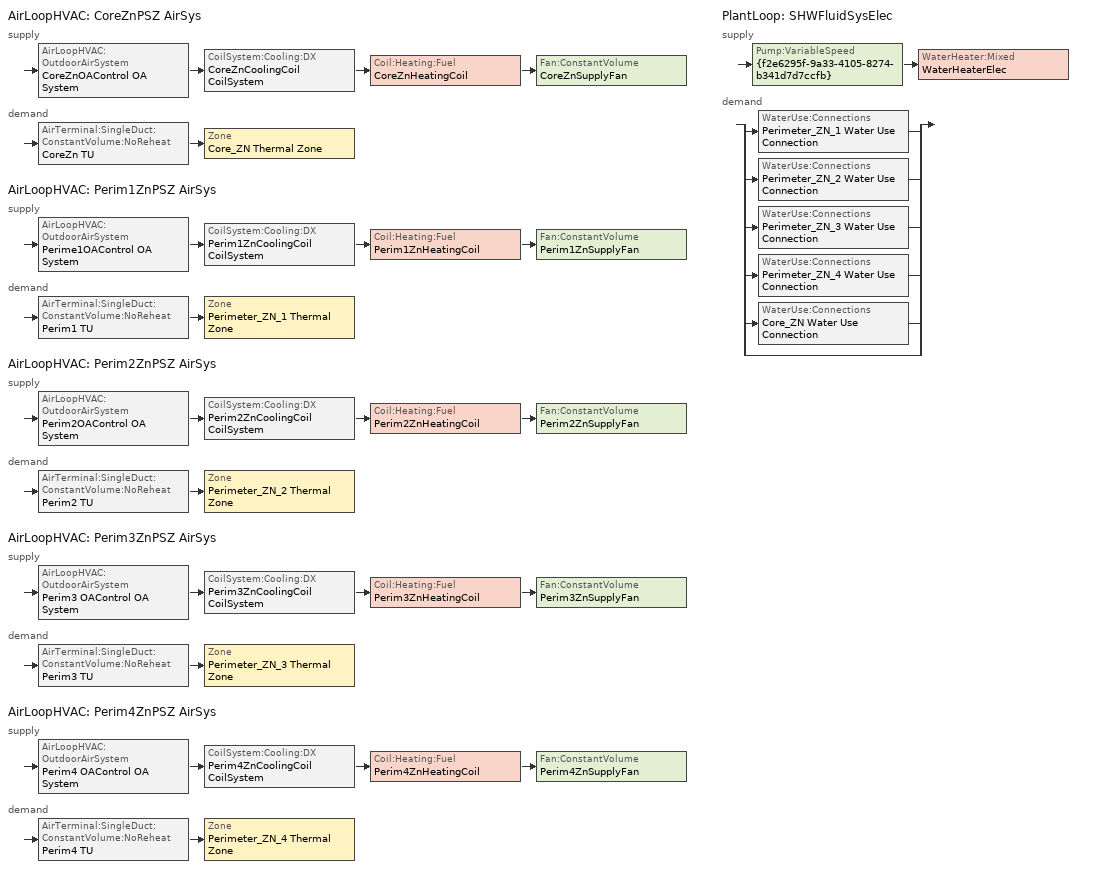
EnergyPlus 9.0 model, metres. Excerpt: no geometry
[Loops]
AirLoopHVAC 'CoreZnPSZ AirSys'
 supply: AirLoopHVAC:OutdoorAirSystem 'CoreZnOAControl OA System' > CoilSystem:Cooling:DX 'CoreZnCoolingCoil CoilSystem' > Coil:Heating:Fuel 'CoreZnHeatingCoil' > Fan:ConstantVolume 'CoreZnSupplyFan'
 demand: AirTerminal:SingleDuct:ConstantVolume:NoReheat 'CoreZn TU' > Zone 'Core_ZN Thermal Zone'
AirLoopHVAC 'Perim1ZnPSZ AirSys'
 supply: AirLoopHVAC:OutdoorAirSystem 'Perime1OAControl OA System' > CoilSystem:Cooling:DX 'Perim1ZnCoolingCoil CoilSystem' > Coil:Heating:Fuel 'Perim1ZnHeatingCoil' > Fan:ConstantVolume 'Perim1ZnSupplyFan'
 demand: AirTerminal:SingleDuct:ConstantVolume:NoReheat 'Perim1 TU' > Zone 'Perimeter_ZN_1 Thermal Zone'
AirLoopHVAC 'Perim2ZnPSZ AirSys'
 supply: AirLoopHVAC:OutdoorAirSystem 'Perim2OAControl OA System' > CoilSystem:Cooling:DX 'Perim2ZnCoolingCoil CoilSystem' > Coil:Heating:Fuel 'Perim2ZnHeatingCoil' > Fan:ConstantVolume 'Perim2ZnSupplyFan'
 demand: AirTerminal:SingleDuct:ConstantVolume:NoReheat 'Perim2 TU' > Zone 'Perimeter_ZN_2 Thermal Zone'
AirLoopHVAC 'Perim3ZnPSZ AirSys'
 supply: AirLoopHVAC:OutdoorAirSystem 'Perim3 OAControl OA System' > CoilSystem:Cooling:DX 'Perim3ZnCoolingCoil CoilSystem' > Coil:Heating:Fuel 'Perim3ZnHeatingCoil' > Fan:ConstantVolume 'Perim3ZnSupplyFan'
 demand: AirTerminal:SingleDuct:ConstantVolume:NoReheat 'Perim3 TU' > Zone 'Perimeter_ZN_3 Thermal Zone'
AirLoopHVAC 'Perim4ZnPSZ AirSys'
 supply: AirLoopHVAC:OutdoorAirSystem 'Perim4 OAControl OA System' > CoilSystem:Cooling:DX 'Perim4ZnCoolingCoil CoilSystem' > Coil:Heating:Fuel 'Perim4ZnHeatingCoil' > Fan:ConstantVolume 'Perim4ZnSupplyFan'
 demand: AirTerminal:SingleDuct:ConstantVolume:NoReheat 'Perim4 TU' > Zone 'Perimeter_ZN_4 Thermal Zone'
PlantLoop 'SHWFluidSysElec'
 supply: Pump:VariableSpeed '{f2e6295f-9a33-4105-8274-b341d7d7ccfb}' > WaterHeater:Mixed 'WaterHeaterElec'
 demand: split
  | WaterUse:Connections 'Perimeter_ZN_1 Water Use Connection'
  | WaterUse:Connections 'Perimeter_ZN_2 Water Use Connection'
  | WaterUse:Connections 'Perimeter_ZN_3 Water Use Connection'
  | WaterUse:Connections 'Perimeter_ZN_4 Water Use Connection'
  | WaterUse:Connections 'Core_ZN Water Use Connection'
  | bypass
[ZoneControl:Thermostat] Control Object Type 1=ThermostatSetpoint:DualSetpoint
Name | Zone or ZoneList | Control Type Schedule | Control Name 1
Core_ZN Thermal Zone Thermostat | Core_ZN Thermal Zone | Core_ZN Thermal Zone Thermostat Schedule | Core_ZN Thermal Zone Thermostat
Perimeter_ZN_1 Thermal Zone Thermostat | Perimeter_ZN_1 Thermal Zone | Perimeter_ZN_1 Thermal Zone Thermostat Schedule | Perimeter_ZN_1 Thermal Zone Thermostat
Perimeter_ZN_2 Thermal Zone Thermostat | Perimeter_ZN_2 Thermal Zone | Perimeter_ZN_2 Thermal Zone Thermostat Schedule | Perimeter_ZN_2 Thermal Zone Thermostat
Perimeter_ZN_3 Thermal Zone Thermostat | Perimeter_ZN_3 Thermal Zone | Perimeter_ZN_3 Thermal Zone Thermostat Schedule | Perimeter_ZN_3 Thermal Zone Thermostat
Perimeter_ZN_4 Thermal Zone Thermostat | Perimeter_ZN_4 Thermal Zone | Perimeter_ZN_4 Thermal Zone Thermostat Schedule | Perimeter_ZN_4 Thermal Zone Thermostat
[ThermostatSetpoint:DualSetpoint] Heating Setpoint Temperature Schedule=OfficeHtgSetpt; Cooling Setpoint Temperature Schedule=OfficeClgSetpt
Core_ZN Thermal Zone Thermostat; Perimeter_ZN_1 Thermal Zone Thermostat; Perimeter_ZN_2 Thermal Zone Thermostat; Perimeter_ZN_3 Thermal Zone Thermostat; Perimeter_ZN_4 Thermal Zone Thermostat
[AirTerminal:SingleDuct:ConstantVolume:NoReheat] Availability Schedule=Always On
Name | Maximum Air Flow Rate {m3/s}
CoreZn TU | 0.530771
Perim1 TU | 0.513885
Perim2 TU | 0.303944
Perim3 TU | 0.427071
Perim4 TU | 0.34792
[Zone equipment]
Core_ZN Thermal Zone: CoreZn TU
Perimeter_ZN_1 Thermal Zone: Perim1 TU
Perimeter_ZN_2 Thermal Zone: Perim2 TU
Perimeter_ZN_3 Thermal Zone: Perim3 TU
Perimeter_ZN_4 Thermal Zone: Perim4 TU
[Sizing:Zone] Zone Cooling Design Supply Air Temperature Input Method=TemperatureDifference; Zone Cooling Design Supply Air Temperature {C}=14; Zone Cooling Design Supply Air Temperature Difference {deltaC}=11.1111; Zone Heating Design Supply Air Temperature Input Method=TemperatureDifference; Zone Heating Design Supply Air Temperature {C}=40; Zone Heating Design Supply Air Temperature Difference {deltaC}=13.8889; Zone Cooling Design Supply Air Humidity Ratio {kgWater/kgDryAir}=0.0085; Zone Heating Design Supply Air Humidity Ratio {kgWater/kgDryAir}=0.008; Zone Heating Sizing Factor=1; Zone Cooling Sizing Factor=1; Cooling Design Air Flow Method=DesignDay; Cooling Design Air Flow Rate {m3/s}=0; Cooling Minimum Air Flow per Zone Floor Area {m3/s-m2}=0; Cooling Minimum Air Flow {m3/s}=0; Cooling Minimum Air Flow Fraction=0; Heating Design Air Flow Method=DesignDayWithLimit; Heating Design Air Flow Rate {m3/s}=0; Heating Maximum Air Flow per Zone Floor Area {m3/s-m2}=0; Heating Maximum Air Flow {m3/s}=0; Heating Maximum Air Flow Fraction=1; Account for Dedicated Outdoor Air System=No
Name | Design Specification Outdoor Air Object | Design Specification Zone Air Distribution Object
Core_ZN Thermal Zone | Core_ZN Thermal Zone Design Specification Outdoor Air | Core_ZN Thermal Zone Design Spec Zone Air Dist
Perimeter_ZN_1 Thermal Zone | Perimeter_ZN_1 Thermal Zone Design Specification Outdoor Air | Perimeter_ZN_1 Thermal Zone Design Spec Zone Air Dist
Perimeter_ZN_2 Thermal Zone | Perimeter_ZN_2 Thermal Zone Design Specification Outdoor Air | Perimeter_ZN_2 Thermal Zone Design Spec Zone Air Dist
Perimeter_ZN_3 Thermal Zone | Perimeter_ZN_3 Thermal Zone Design Specification Outdoor Air | Perimeter_ZN_3 Thermal Zone Design Spec Zone Air Dist
Perimeter_ZN_4 Thermal Zone | Perimeter_ZN_4 Thermal Zone Design Specification Outdoor Air | Perimeter_ZN_4 Thermal Zone Design Spec Zone Air Dist
[DesignSpecification:ZoneAirDistribution] Zone Air Distribution Effectiveness in Cooling Mode=1; Zone Air Distribution Effectiveness in Heating Mode=1
Core_ZN Thermal Zone Design Spec Zone Air Dist; Perimeter_ZN_1 Thermal Zone Design Spec Zone Air Dist; Perimeter_ZN_2 Thermal Zone Design Spec Zone Air Dist; Perimeter_ZN_3 Thermal Zone Design Spec Zone Air Dist; Perimeter_ZN_4 Thermal Zone Design Spec Zone Air Dist
[Controller:MechanicalVentilation] Demand Controlled Ventilation=No; System Outdoor Air Method=ZoneSum
Name | Availability Schedule | Zone Name 1 | Design Specification Outdoor Air Object Name 1 | Design Specification Zone Air Distribution Object Name 1
CoreZnOAControl Mech Vent Controller | CoreZnOAControl Schedule | Core_ZN Thermal Zone | Core_ZN Thermal Zone Design Specification Outdoor Air | Core_ZN Thermal Zone Design Spec Zone Air Dist
Perime1OAControl Mech Vent Controller | Perime1OAControl Schedule | Perimeter_ZN_1 Thermal Zone | Perimeter_ZN_1 Thermal Zone Design Specification Outdoor Air | Perimeter_ZN_1 Thermal Zone Design Spec Zone Air Dist
Perim2OAControl Mech Vent Controller | Perim2OAControl Schedule | Perimeter_ZN_2 Thermal Zone | Perimeter_ZN_2 Thermal Zone Design Specification Outdoor Air | Perimeter_ZN_2 Thermal Zone Design Spec Zone Air Dist
Perim3 OAControl Mech Vent Controller | Perim3 OAControl Schedule | Perimeter_ZN_3 Thermal Zone | Perimeter_ZN_3 Thermal Zone Design Specification Outdoor Air | Perimeter_ZN_3 Thermal Zone Design Spec Zone Air Dist
Perim4 OAControl Mech Vent Controller | Perim4 OAControl Schedule | Perimeter_ZN_4 Thermal Zone | Perimeter_ZN_4 Thermal Zone Design Specification Outdoor Air | Perimeter_ZN_4 Thermal Zone Design Spec Zone Air Dist
[DesignSpecification:OutdoorAir] Outdoor Air Method=Maximum; Outdoor Air Flow per Person {m3/s-person}=0; Outdoor Air Flow per Zone Floor Area {m3/s-m2}=0.000762; Outdoor Air Flow per Zone {m3/s}=0; Outdoor Air Flow Air Changes per Hour {1/hr}=0
Core_ZN Thermal Zone Design Specification Outdoor Air; Perimeter_ZN_1 Thermal Zone Design Specification Outdoor Air; Perimeter_ZN_2 Thermal Zone Design Specification Outdoor Air; Perimeter_ZN_3 Thermal Zone Design Specification Outdoor Air; Perimeter_ZN_4 Thermal Zone Design Specification Outdoor Air
[AirLoopHVAC]
Name | Design Supply Air Flow Rate {m3/s}
CoreZnPSZ AirSys | 0.530771
Perim1ZnPSZ AirSys | 0.513885
Perim2ZnPSZ AirSys | 0.303944
Perim3ZnPSZ AirSys | 0.427071
Perim4ZnPSZ AirSys | 0.34792
[Sizing:System] Type of Load to Size On=Sensible; Design Outdoor Air Flow Rate {m3/s}=Autosize; Central Heating Maximum System Air Flow Ratio=1; Preheat Design Temperature {C}=5.68434e-14; Preheat Design Humidity Ratio {kgWater/kgDryAir}=0; Precool Design Temperature {C}=5.68434e-14; Precool Design Humidity Ratio {kgWater/kgDryAir}=0; Central Cooling Design Supply Air Temperature {C}=12.7778; Central Heating Design Supply Air Temperature {C}=35; Type of Zone Sum to Use=NonCoincident; 100% Outdoor Air in Cooling=No; 100% Outdoor Air in Heating=No; Central Cooling Design Supply Air Humidity Ratio {kgWater/kgDryAir}=0.0085; Central Heating Design Supply Air Humidity Ratio {kgWater/kgDryAir}=0.008; Cooling Supply Air Flow Rate Method=DesignDay; Cooling Supply Air Flow Rate {m3/s}=0; Cooling Supply Air Flow Rate Per Floor Area {m3/s-m2}=0.00996765; Cooling Fraction of Autosized Cooling Supply Air Flow Rate=1; Cooling Supply Air Flow Rate Per Unit Cooling Capacity {m3/s-W}=3.94755e-05; Heating Supply Air Flow Rate Method=DesignDay; Heating Supply Air Flow Rate {m3/s}=0; Heating Supply Air Flow Rate Per Floor Area {m3/s-m2}=0.00996765; Heating Fraction of Autosized Heating Supply Air Flow Rate=1; Heating Fraction of Autosized Cooling Supply Air Flow Rate=1; Heating Supply Air Flow Rate Per Unit Heating Capacity {m3/s-W}=3.15882e-05; System Outdoor Air Method=ZoneSum; Zone Maximum Outdoor Air Fraction=1; Cooling Design Capacity Method=CoolingDesignCapacity; Cooling Design Capacity {W}=Autosize; Cooling Design Capacity Per Floor Area {W/m2}=234.7; Fraction of Autosized Cooling Design Capacity=1; Heating Design Capacity Method=HeatingDesignCapacity; Heating Design Capacity {W}=Autosize; Heating Design Capacity Per Floor Area {W/m2}=157; Fraction of Autosized Heating Design Capacity=1; Central Cooling Capacity Control Method=OnOff
CoreZnPSZ AirSys; Perim1ZnPSZ AirSys; Perim2ZnPSZ AirSys; Perim3ZnPSZ AirSys; Perim4ZnPSZ AirSys
[AvailabilityManager:NightCycle] Applicability Schedule=Always On Discrete; Fan Schedule=OfficeHVACAvail; Control Type=CycleOnControlZone; Thermostat Tolerance {deltaC}=1.11111; Cycling Run Time Control Type=ThermostatWithMinimumRunTime; Cycling Run Time {s}=900
Name | Control Zone or Zone List
Availability Manager Night Cycle 1 | Core_ZN Thermal Zone
Availability Manager Night Cycle 2 | Perimeter_ZN_1 Thermal Zone
Availability Manager Night Cycle 3 | Perimeter_ZN_2 Thermal Zone
Availability Manager Night Cycle 4 | Perimeter_ZN_3 Thermal Zone
Availability Manager Night Cycle 5 | Perimeter_ZN_4 Thermal Zone
[Controller:OutdoorAir] Minimum Outdoor Air Flow Rate {m3/s}=0; Maximum Outdoor Air Flow Rate {m3/s}=Autosize; Economizer Control Type=NoEconomizer; Economizer Control Action Type=ModulateFlow; Economizer Maximum Limit Enthalpy {J/kg}=64000; Lockout Type=NoLockout; Minimum Limit Type=FixedMinimum; High Humidity Control=No; Control High Indoor Humidity Based on Outdoor Humidity Ratio=Yes; Heat Recovery Bypass Control Type=BypassWhenWithinEconomizerLimits
Name | Minimum Outdoor Air Schedule | Mechanical Ventilation Controller
CoreZnOAControl | CoreZnOAControl Schedule | CoreZnOAControl Mech Vent Controller
Perime1OAControl | Perime1OAControl Schedule | Perime1OAControl Mech Vent Controller
Perim2OAControl | Perim2OAControl Schedule | Perim2OAControl Mech Vent Controller
Perim3 OAControl | Perim3 OAControl Schedule | Perim3 OAControl Mech Vent Controller
Perim4 OAControl | Perim4 OAControl Schedule | Perim4 OAControl Mech Vent Controller
[SetpointManager:MixedAir] Control Variable=Temperature
Name | Setpoint Node or NodeList
CoreZnOAControl OA System Mixed Air Node OS Default SPM | CoreZnOAControl OA System Mixed Air Node
CoreZnCoolingCoil Outlet Node OS Default SPM | CoreZnCoolingCoil Outlet Node
CoreZnHeatingCoil Outlet Node OS Default SPM | CoreZnHeatingCoil Outlet Node
Perime1OAControl OA System Mixed Air Node OS Default SPM | Perime1OAControl OA System Mixed Air Node
Perim1ZnCoolingCoil Outlet Node OS Default SPM | Perim1ZnCoolingCoil Outlet Node
Perim1ZnHeatingCoil Outlet Node OS Default SPM | Perim1ZnHeatingCoil Outlet Node
Perim2OAControl OA System Mixed Air Node OS Default SPM | Perim2OAControl OA System Mixed Air Node
Perim2ZnCoolingCoil Outlet Node OS Default SPM | Perim2ZnCoolingCoil Outlet Node
Perim2ZnHeatingCoil Outlet Node OS Default SPM | Perim2ZnHeatingCoil Outlet Node
Perim3 OAControl OA System Mixed Air Node OS Default SPM | Perim3 OAControl OA System Mixed Air Node
Perim3ZnCoolingCoil Outlet Node OS Default SPM | Perim3ZnCoolingCoil Outlet Node
Perim3ZnHeatingCoil Outlet Node OS Default SPM | Perim3ZnHeatingCoil Outlet Node
Perim4 OAControl OA System Mixed Air Node OS Default SPM | Perim4 OAControl OA System Mixed Air Node
Perim4ZnCoolingCoil Outlet Node OS Default SPM | Perim4ZnCoolingCoil Outlet Node
Perim4ZnHeatingCoil Outlet Node OS Default SPM | Perim4ZnHeatingCoil Outlet Node
[CoilSystem:Cooling:DX] Availability Schedule=Always On Discrete
Name | Cooling Coil
CoreZnCoolingCoil CoilSystem | CoreZnCoolingCoil
Perim1ZnCoolingCoil CoilSystem | Perim1ZnCoolingCoil
Perim2ZnCoolingCoil CoilSystem | Perim2ZnCoolingCoil
Perim3ZnCoolingCoil CoilSystem | Perim3ZnCoolingCoil
Perim4ZnCoolingCoil CoilSystem | Perim4ZnCoolingCoil
[Coil:Cooling:DX:SingleSpeed] Availability Schedule=Always On Discrete; Gross Rated Sensible Heat Ratio=Autosize; Gross Rated Cooling COP {W/W}=3.84759; Rated Evaporator Fan Power Per Volume Flow Rate {W/(m3/s)}=773.3; Total Cooling Capacity Function of Temperature Curve=CoilClgDXQRatio_fTwbToadbSI; Total Cooling Capacity Function of Flow Fraction Curve=CoilClgDXSnglQRatio_fCFMRatio; Energy Input Ratio Function of Flow Fraction Curve=CoilClgDXSnglEIRRatio_fCFMRatio; Part Load Fraction Correlation Curve=CoilClgDXSEEREIRRatio_fQFrac; Condenser Type=AirCooled; Evaporative Condenser Effectiveness=0; Evaporative Condenser Air Flow Rate {m3/s}=Autosize; Evaporative Condenser Pump Rated Power Consumption {W}=Autosize; Crankcase Heater Capacity {W}=0; Maximum Outdoor Dry-Bulb Temperature for Crankcase Heater Operation {C}=0; Basin Heater Capacity {W/K}=0; Basin Heater Setpoint Temperature {C}=10
Name | Gross Rated Total Cooling Capacity {W} | Rated Air Flow Rate {m3/s} | Energy Input Ratio Function of Temperature Curve
CoreZnCoolingCoil | 9698.13 | 0.530771 | CoilClgDXSEEREIR_fTwbToadbSI
Perim1ZnCoolingCoil | 9389.59 | 0.513885 | CoilClgDXSEEREIR_fTwbToadbSI-2
Perim2ZnCoolingCoil | 5764.06 | 0.303944 | CoilClgDXSEEREIR_fTwbToadbSI-3
Perim3ZnCoolingCoil | 9518.83 | 0.427071 | CoilClgDXSEEREIR_fTwbToadbSI-4
Perim4ZnCoolingCoil | 7007.83 | 0.34792 | CoilClgDXSEEREIR_fTwbToadbSI-5
[Coil:Heating:Fuel] Availability Schedule=Always On; Fuel Type=NaturalGas; Burner Efficiency=0.887456; Parasitic Electric Load {W}=0; Part Load Fraction Correlation Curve=CoilHtgFurnFIRRatio_fQRatio; Parasitic Fuel Load {W}=0
Name | Nominal Capacity {W}
CoreZnHeatingCoil | 8583.38
Perim1ZnHeatingCoil | 7579.14
Perim2ZnHeatingCoil | 4487.65
Perim3ZnHeatingCoil | 6755.64
Perim4ZnHeatingCoil | 4903.31
[Fan:ConstantVolume] Availability Schedule=OfficeHVACAvail; Pressure Rise {Pa}=965.748; Motor In Airstream Fraction=1
Name | Fan Total Efficiency | Maximum Flow Rate {m3/s} | Motor Efficiency
CoreZnSupplyFan | 0.56225 | 0.530771 | 0.865
Perim1ZnSupplyFan | 0.56225 | 0.513885 | 0.865
Perim2ZnSupplyFan | 0.55575 | 0.303944 | 0.855
Perim3ZnSupplyFan | 0.55575 | 0.427071 | 0.855
Perim4ZnSupplyFan | 0.55575 | 0.34792 | 0.855
[SetpointManager:SingleZone:Reheat] Control Variable=Temperature; Minimum Supply Air Temperature {C}=-99; Maximum Supply Air Temperature {C}=99
Name | Control Zone | Setpoint Node or NodeList
Setpoint Manager Single Zone Reheat 1 | Core_ZN Thermal Zone | CoreZnSupplyFan Outlet Node
Setpoint Manager Single Zone Reheat 2 | Perimeter_ZN_1 Thermal Zone | Perim1ZnSupplyFan Outlet Node
Setpoint Manager Single Zone Reheat 3 | Perimeter_ZN_2 Thermal Zone | Perim2ZnSupplyFan Outlet Node
Setpoint Manager Single Zone Reheat 4 | Perimeter_ZN_3 Thermal Zone | Perim3ZnSupplyFan Outlet Node
Setpoint Manager Single Zone Reheat 5 | Perimeter_ZN_4 Thermal Zone | Perim4ZnSupplyFan Outlet Node
[PlantLoop]
SHWFluidSysElec: Fluid Type=Water; Plant Equipment Operation Scheme=SHWFluidSysElec Operation Schemes; Maximum Loop Temperature {C}=100; Minimum Loop Temperature {C}=0; Maximum Loop Flow Rate {m3/s}=Autosize; Minimum Loop Flow Rate {m3/s}=0; Plant Loop Volume {m3}=Autocalculate; Load Distribution Scheme=Optimal; Plant Loop Demand Calculation Scheme=SingleSetpoint
[Sizing:Plant]
SHWFluidSysElec: Loop Type=Heating; Design Loop Exit Temperature {C}=57.2222; Loop Design Temperature Difference {deltaC}=44.4444; Sizing Option=NonCoincident; Zone Timesteps in Averaging Window=1; Coincident Sizing Factor Mode=None
[Pump:VariableSpeed]
{f2e6295f-9a33-4105-8274-b341d7d7ccfb}: Design Maximum Flow Rate {m3/s}=Autosize; Design Pump Head {Pa}=0; Design Power Consumption {W}=Autosize; Motor Efficiency=0.9; Fraction of Motor Inefficiencies to Fluid Stream=0; Coefficient 1 of the Part Load Performance Curve=0; Coefficient 2 of the Part Load Performance Curve=1; Coefficient 3 of the Part Load Performance Curve=0; Coefficient 4 of the Part Load Performance Curve=0; Design Minimum Flow Rate {m3/s}=0; Pump Control Type=Intermittent; Skin Loss Radiative Fraction=0.5; Design Power Sizing Method=PowerPerFlowPerPressure; Design Electric Power per Unit Flow Rate {W/(m3/s)}=348701.1; Design Shaft Power per Unit Flow Rate per Unit Head=1.28205; Design Minimum Flow Rate Fraction=0
[WaterHeater:Mixed]
WaterHeaterElec: Tank Volume {m3}=0.113562; Setpoint Temperature Schedule=WaterHeaterElec Setpoint Temp; Deadband Temperature Difference {deltaC}=2; Maximum Temperature Limit {C}=82.22; Heater Control Type=Cycle; Heater Maximum Capacity {W}=8743.98; Heater Ignition Minimum Flow Rate {m3/s}=0; Heater Ignition Delay {s}=0; Heater Fuel Type=Electricity; Heater Thermal Efficiency=0.99; Off Cycle Parasitic Fuel Consumption Rate {W}=0; Off Cycle Parasitic Heat Fraction to Tank=0.8; On Cycle Parasitic Fuel Consumption Rate {W}=0; On Cycle Parasitic Heat Fraction to Tank=0; Ambient Temperature Indicator=Schedule; Ambient Temperature Schedule=WaterHeaterElec Ambient Temperature; Off Cycle Loss Coefficient to Ambient Temperature {W/K}=0.686594; Off Cycle Loss Fraction to Zone=1; On Cycle Loss Coefficient to Ambient Temperature {W/K}=0.686594; On Cycle Loss Fraction to Zone=1; Use Side Effectiveness=1; Source Side Effectiveness=1; Use Side Design Flow Rate {m3/s}=Autosize; Source Side Design Flow Rate {m3/s}=Autosize; Indirect Water Heating Recovery Time {hr}=1.5; Source Side Flow Control Mode=IndirectHeatPrimarySetpoint
[WaterUse:Connections]
Name | Water Use Equipment Name 1
Perimeter_ZN_1 Water Use Connection | Perimeter_ZN_1 Water Use Equipment
Perimeter_ZN_2 Water Use Connection | Perimeter_ZN_2 Water Use Equipment
Perimeter_ZN_3 Water Use Connection | Perimeter_ZN_3 Water Use Equipment
Perimeter_ZN_4 Water Use Connection | Perimeter_ZN_4 Water Use Equipment
Core_ZN Water Use Connection | Core_ZN Water Use Equipment
[WaterUse:Equipment] Flow Rate Fraction Schedule=OfficeServiceHotWater
Name | Peak Flow Rate {m3/s} | Target Temperature Schedule
Perimeter_ZN_1 Water Use Equipment | 1.15565e-06 | Perimeter_ZN_1 Target SHW Temp
Perimeter_ZN_2 Water Use Equipment | 6.85549e-07 | Perimeter_ZN_2 Target SHW Temp
Perimeter_ZN_3 Water Use Equipment | 1.15565e-06 | Perimeter_ZN_3 Target SHW Temp
Perimeter_ZN_4 Water Use Equipment | 6.85549e-07 | Perimeter_ZN_4 Target SHW Temp
Core_ZN Water Use Equipment | 1.52448e-06 | Core_ZN Target SHW Temp
[PlantEquipmentOperationSchemes]
SHWFluidSysElec Operation Schemes: Control Scheme Object Type 1=PlantEquipmentOperation:HeatingLoad; Control Scheme Name 1=SHWFluidSysElec Heating Operation Scheme; Control Scheme Schedule Name 1=Always On Discrete
[PlantEquipmentOperation:HeatingLoad]
SHWFluidSysElec Heating Operation Scheme: Load Range Lower Limit 1 {W}=0; Load Range Upper Limit 1 {W}=1000000000; Range Equipment List Name 1=SHWFluidSysElec Heating Equipment List
[PlantEquipmentList]
SHWFluidSysElec Heating Equipment List: WaterHeater:Mixed, WaterHeaterElec
[SetpointManager:Scheduled]
{3e0af17b-bf6b-4288-a8c7-a5635e9c5496}: Control Variable=Temperature; Schedule=SHWFluidSysElec Supply Temp Schedule; Setpoint Node or NodeList=SHWFluidSysElec Supply Mixer Outlet Node
[Schedule:Year]
OfficeHtgSetpt: OfficeHtgSetptWk, 1, 1, 12, 31
OfficeClgSetpt: OfficeClgSetptWk, 1, 1, 12, 31
CoreZnOAControl Schedule: CoreZnOAControl Schedule Week 1, 1, 1, 12, 31
Perime1OAControl Schedule: Perime1OAControl Schedule Week 1, 1, 1, 12, 31
Perim2OAControl Schedule: Perim2OAControl Schedule Week 1, 1, 1, 12, 31
Perim3 OAControl Schedule: Perim3 OAControl Schedule Week 1, 1, 1, 12, 31
Perim4 OAControl Schedule: Perim4 OAControl Schedule Week 1, 1, 1, 12, 31
OfficeHVACAvail: OfficeHVACAvailWk, 1, 1, 12, 31
OfficeServiceHotWater: OfficeServiceHotWaterWk, 1, 1, 12, 31
Always On: Always On Week Rule - Jan1-Dec31, 1, 1, 12, 31
Core_ZN Target SHW Temp: Core_ZN Target SHW Temp Week Rule - Jan1-Dec31, 1, 1, 12, 31
Perimeter_ZN_1 Target SHW Temp: Perimeter_ZN_1 Target SHW Temp Week Rule - Jan1-Dec31, 1, 1, 12, 31
Perimeter_ZN_2 Target SHW Temp: Perimeter_ZN_2 Target SHW Temp Week Rule - Jan1-Dec31, 1, 1, 12, 31
Perimeter_ZN_3 Target SHW Temp: Perimeter_ZN_3 Target SHW Temp Week Rule - Jan1-Dec31, 1, 1, 12, 31
Perimeter_ZN_4 Target SHW Temp: Perimeter_ZN_4 Target SHW Temp Week Rule - Jan1-Dec31, 1, 1, 12, 31
SHWFluidSysElec Supply Temp Schedule: SHWFluidSysElec Supply Temp Schedule Week Rule - Jan1-Dec31, 1, 1, 12, 31
WaterHeaterElec Ambient Temperature: WaterHeaterElec Ambient Temperature Week Rule - Jan1-Dec31, 1, 1, 12, 31
WaterHeaterElec Setpoint Temp: WaterHeaterElec Setpoint Temp Week Rule - Jan1-Dec31, 1, 1, 12, 31
[Schedule:Week:Daily]
OfficeHtgSetptWk: OfficeHtgSetptSun, OfficeHtgSetptWD, OfficeHtgSetptWD, OfficeHtgSetptWD, OfficeHtgSetptWD, OfficeHtgSetptWD, OfficeHtgSetptSat, OfficeHtgSetptSun, OfficeHtgSetptWD, OfficeHtgSetptWD, OfficeHtgSetptSun, OfficeHtgSetptSun
OfficeClgSetptWk: OfficeClgSetptSun, OfficeClgSetptWD, OfficeClgSetptWD, OfficeClgSetptWD, OfficeClgSetptWD, OfficeClgSetptWD, OfficeClgSetptSat, OfficeClgSetptSun, OfficeClgSetptWD, OfficeClgSetptWD, OfficeClgSetptSun, OfficeClgSetptSun
CoreZnOAControl Schedule Week 1: CoreZnOAControl Schedule Week 1 Sunday, CoreZnOAControl Schedule Week 1 Monday, CoreZnOAControl Schedule Week 1 Tuesday, CoreZnOAControl Schedule Week 1 Wednesday, CoreZnOAControl Schedule Week 1 Thursday, CoreZnOAControl Schedule Week 1 Friday, CoreZnOAControl Schedule Week 1 Saturday, CoreZnOAControl Schedule Week 1 Holiday, CoreZnOAControl Schedule Week 1 Summer, CoreZnOAControl Schedule Week 1 Winter, CoreZnOAControl Schedule Week 1 Custom 1, CoreZnOAControl Schedule Week 1 Custom 2
Perime1OAControl Schedule Week 1: Perime1OAControl Schedule Week 1 Sunday, Perime1OAControl Schedule Week 1 Monday, Perime1OAControl Schedule Week 1 Tuesday, Perime1OAControl Schedule Week 1 Wednesday, Perime1OAControl Schedule Week 1 Thursday, Perime1OAControl Schedule Week 1 Friday, Perime1OAControl Schedule Week 1 Saturday, Perime1OAControl Schedule Week 1 Holiday, Perime1OAControl Schedule Week 1 Summer, Perime1OAControl Schedule Week 1 Winter, Perime1OAControl Schedule Week 1 Custom 1, Perime1OAControl Schedule Week 1 Custom 2
Perim2OAControl Schedule Week 1: Perim2OAControl Schedule Week 1 Sunday, Perim2OAControl Schedule Week 1 Monday, Perim2OAControl Schedule Week 1 Tuesday, Perim2OAControl Schedule Week 1 Wednesday, Perim2OAControl Schedule Week 1 Thursday, Perim2OAControl Schedule Week 1 Friday, Perim2OAControl Schedule Week 1 Saturday, Perim2OAControl Schedule Week 1 Holiday, Perim2OAControl Schedule Week 1 Summer, Perim2OAControl Schedule Week 1 Winter, Perim2OAControl Schedule Week 1 Custom 1, Perim2OAControl Schedule Week 1 Custom 2
Perim3 OAControl Schedule Week 1: Perim3 OAControl Schedule Week 1 Sunday, Perim3 OAControl Schedule Week 1 Monday, Perim3 OAControl Schedule Week 1 Tuesday, Perim3 OAControl Schedule Week 1 Wednesday, Perim3 OAControl Schedule Week 1 Thursday, Perim3 OAControl Schedule Week 1 Friday, Perim3 OAControl Schedule Week 1 Saturday, Perim3 OAControl Schedule Week 1 Holiday, Perim3 OAControl Schedule Week 1 Summer, Perim3 OAControl Schedule Week 1 Winter, Perim3 OAControl Schedule Week 1 Custom 1, Perim3 OAControl Schedule Week 1 Custom 2
Perim4 OAControl Schedule Week 1: Perim4 OAControl Schedule Week 1 Sunday, Perim4 OAControl Schedule Week 1 Monday, Perim4 OAControl Schedule Week 1 Tuesday, Perim4 OAControl Schedule Week 1 Wednesday, Perim4 OAControl Schedule Week 1 Thursday, Perim4 OAControl Schedule Week 1 Friday, Perim4 OAControl Schedule Week 1 Saturday, Perim4 OAControl Schedule Week 1 Holiday, Perim4 OAControl Schedule Week 1 Summer, Perim4 OAControl Schedule Week 1 Winter, Perim4 OAControl Schedule Week 1 Custom 1, Perim4 OAControl Schedule Week 1 Custom 2
OfficeHVACAvailWk: OfficeHVACAvailSun, OfficeHVACAvailWD, OfficeHVACAvailWD, OfficeHVACAvailWD, OfficeHVACAvailWD, OfficeHVACAvailWD, OfficeHVACAvailSat, OfficeHVACAvailSun, AllOnHVACAvailDay, AllOnHVACAvailDay, OfficeHVACAvailSun, OfficeHVACAvailSun
OfficeServiceHotWaterWk: OfficeServiceHotWaterSun, OfficeServiceHotWaterWD, OfficeServiceHotWaterWD, OfficeServiceHotWaterWD, OfficeServiceHotWaterWD, OfficeServiceHotWaterWD, OfficeServiceHotWaterSat, OfficeServiceHotWaterSun, OnDay, OffDay, OfficeServiceHotWaterSun, OfficeServiceHotWaterSun
Always On Week Rule - Jan1-Dec31: Schedule Day 1, Schedule Day 1, Schedule Day 1, Schedule Day 1, Schedule Day 1, Schedule Day 1, Schedule Day 1, Schedule Day 1, Schedule Day 1, Schedule Day 1, Schedule Day 1, Schedule Day 1
Core_ZN Target SHW Temp Week Rule - Jan1-Dec31: {4c4c0f72-0652-4812-bec6-d1e5d2f0922c}, {4c4c0f72-0652-4812-bec6-d1e5d2f0922c}, {4c4c0f72-0652-4812-bec6-d1e5d2f0922c}, {4c4c0f72-0652-4812-bec6-d1e5d2f0922c}, {4c4c0f72-0652-4812-bec6-d1e5d2f0922c}, {4c4c0f72-0652-4812-bec6-d1e5d2f0922c}, {4c4c0f72-0652-4812-bec6-d1e5d2f0922c}, {4c4c0f72-0652-4812-bec6-d1e5d2f0922c}, {4c4c0f72-0652-4812-bec6-d1e5d2f0922c}, {4c4c0f72-0652-4812-bec6-d1e5d2f0922c}, {4c4c0f72-0652-4812-bec6-d1e5d2f0922c}, {4c4c0f72-0652-4812-bec6-d1e5d2f0922c}
Perimeter_ZN_1 Target SHW Temp Week Rule - Jan1-Dec31: {e45e9250-e5b6-425f-83e1-672ea80478ae}, {e45e9250-e5b6-425f-83e1-672ea80478ae}, {e45e9250-e5b6-425f-83e1-672ea80478ae}, {e45e9250-e5b6-425f-83e1-672ea80478ae}, {e45e9250-e5b6-425f-83e1-672ea80478ae}, {e45e9250-e5b6-425f-83e1-672ea80478ae}, {e45e9250-e5b6-425f-83e1-672ea80478ae}, {e45e9250-e5b6-425f-83e1-672ea80478ae}, {e45e9250-e5b6-425f-83e1-672ea80478ae}, {e45e9250-e5b6-425f-83e1-672ea80478ae}, {e45e9250-e5b6-425f-83e1-672ea80478ae}, {e45e9250-e5b6-425f-83e1-672ea80478ae}
Perimeter_ZN_2 Target SHW Temp Week Rule - Jan1-Dec31: {12fa1bc1-4c8b-4a31-8e0e-236cc4d54d47}, {12fa1bc1-4c8b-4a31-8e0e-236cc4d54d47}, {12fa1bc1-4c8b-4a31-8e0e-236cc4d54d47}, {12fa1bc1-4c8b-4a31-8e0e-236cc4d54d47}, {12fa1bc1-4c8b-4a31-8e0e-236cc4d54d47}, {12fa1bc1-4c8b-4a31-8e0e-236cc4d54d47}, {12fa1bc1-4c8b-4a31-8e0e-236cc4d54d47}, {12fa1bc1-4c8b-4a31-8e0e-236cc4d54d47}, {12fa1bc1-4c8b-4a31-8e0e-236cc4d54d47}, {12fa1bc1-4c8b-4a31-8e0e-236cc4d54d47}, {12fa1bc1-4c8b-4a31-8e0e-236cc4d54d47}, {12fa1bc1-4c8b-4a31-8e0e-236cc4d54d47}
Perimeter_ZN_3 Target SHW Temp Week Rule - Jan1-Dec31: {35c76e24-a0e5-486f-a57d-fd307e396023}, {35c76e24-a0e5-486f-a57d-fd307e396023}, {35c76e24-a0e5-486f-a57d-fd307e396023}, {35c76e24-a0e5-486f-a57d-fd307e396023}, {35c76e24-a0e5-486f-a57d-fd307e396023}, {35c76e24-a0e5-486f-a57d-fd307e396023}, {35c76e24-a0e5-486f-a57d-fd307e396023}, {35c76e24-a0e5-486f-a57d-fd307e396023}, {35c76e24-a0e5-486f-a57d-fd307e396023}, {35c76e24-a0e5-486f-a57d-fd307e396023}, {35c76e24-a0e5-486f-a57d-fd307e396023}, {35c76e24-a0e5-486f-a57d-fd307e396023}
Perimeter_ZN_4 Target SHW Temp Week Rule - Jan1-Dec31: {3c150a70-0a61-48d5-9d54-d3ab554eb4e5}, {3c150a70-0a61-48d5-9d54-d3ab554eb4e5}, {3c150a70-0a61-48d5-9d54-d3ab554eb4e5}, {3c150a70-0a61-48d5-9d54-d3ab554eb4e5}, {3c150a70-0a61-48d5-9d54-d3ab554eb4e5}, {3c150a70-0a61-48d5-9d54-d3ab554eb4e5}, {3c150a70-0a61-48d5-9d54-d3ab554eb4e5}, {3c150a70-0a61-48d5-9d54-d3ab554eb4e5}, {3c150a70-0a61-48d5-9d54-d3ab554eb4e5}, {3c150a70-0a61-48d5-9d54-d3ab554eb4e5}, {3c150a70-0a61-48d5-9d54-d3ab554eb4e5}, {3c150a70-0a61-48d5-9d54-d3ab554eb4e5}
SHWFluidSysElec Supply Temp Schedule Week Rule - Jan1-Dec31: {24cf90fc-c9b3-441e-84f1-4d726843cd3c}, {24cf90fc-c9b3-441e-84f1-4d726843cd3c}, {24cf90fc-c9b3-441e-84f1-4d726843cd3c}, {24cf90fc-c9b3-441e-84f1-4d726843cd3c}, {24cf90fc-c9b3-441e-84f1-4d726843cd3c}, {24cf90fc-c9b3-441e-84f1-4d726843cd3c}, {24cf90fc-c9b3-441e-84f1-4d726843cd3c}, {24cf90fc-c9b3-441e-84f1-4d726843cd3c}, {24cf90fc-c9b3-441e-84f1-4d726843cd3c}, {24cf90fc-c9b3-441e-84f1-4d726843cd3c}, {24cf90fc-c9b3-441e-84f1-4d726843cd3c}, {24cf90fc-c9b3-441e-84f1-4d726843cd3c}
WaterHeaterElec Ambient Temperature Week Rule - Jan1-Dec31: {c540785d-7d79-4ae8-a8f4-61124febc379}, {c540785d-7d79-4ae8-a8f4-61124febc379}, {c540785d-7d79-4ae8-a8f4-61124febc379}, {c540785d-7d79-4ae8-a8f4-61124febc379}, {c540785d-7d79-4ae8-a8f4-61124febc379}, {c540785d-7d79-4ae8-a8f4-61124febc379}, {c540785d-7d79-4ae8-a8f4-61124febc379}, {c540785d-7d79-4ae8-a8f4-61124febc379}, {c540785d-7d79-4ae8-a8f4-61124febc379}, {c540785d-7d79-4ae8-a8f4-61124febc379}, {c540785d-7d79-4ae8-a8f4-61124febc379}, {c540785d-7d79-4ae8-a8f4-61124febc379}
WaterHeaterElec Setpoint Temp Week Rule - Jan1-Dec31: {cc6666c4-690d-4b42-9412-53b7d7e34103}, {cc6666c4-690d-4b42-9412-53b7d7e34103}, {cc6666c4-690d-4b42-9412-53b7d7e34103}, {cc6666c4-690d-4b42-9412-53b7d7e34103}, {cc6666c4-690d-4b42-9412-53b7d7e34103}, {cc6666c4-690d-4b42-9412-53b7d7e34103}, {cc6666c4-690d-4b42-9412-53b7d7e34103}, {cc6666c4-690d-4b42-9412-53b7d7e34103}, {cc6666c4-690d-4b42-9412-53b7d7e34103}, {cc6666c4-690d-4b42-9412-53b7d7e34103}, {cc6666c4-690d-4b42-9412-53b7d7e34103}, {cc6666c4-690d-4b42-9412-53b7d7e34103}
[Schedule:Day:Interval]
OnDay; CoreZnOAControl Schedule Week 1 Summer; CoreZnOAControl Schedule Week 1 Winter; Perime1OAControl Schedule Week 1 Summer; Perime1OAControl Schedule Week 1 Winter; Perim2OAControl Schedule Week 1 Summer; Perim2OAControl Schedule Week 1 Winter; Perim3 OAControl Schedule Week 1 Summer; Perim3 OAControl Schedule Week 1 Winter; Perim4 OAControl Schedule Week 1 Summer; Perim4 OAControl Schedule Week 1 Winter; AllOnHVACAvailDay: No, 01:00, 1, 02:00, 1, 03:00, 1, 04:00, 1, 05:00, 1, 06:00, 1, 07:00, 1, 08:00, 1, 09:00, 1, 10:00, 1, 11:00, 1, 12:00, 1, 13:00, 1, 14:00, 1, 15:00, 1, 16:00, 1, 17:00, 1, 18:00, 1, 19:00, 1, 20:00, 1, 21:00, 1, 22:00, 1, 23:00, 1, 24:00, 1
OffDay: No, 01:00, 0, 02:00, 0, 03:00, 0, 04:00, 0, 05:00, 0, 06:00, 0, 07:00, 0, 08:00, 0, 09:00, 0, 10:00, 0, 11:00, 0, 12:00, 0, 13:00, 0, 14:00, 0, 15:00, 0, 16:00, 0, 17:00, 0, 18:00, 0, 19:00, 0, 20:00, 0, 21:00, 0, 22:00, 0, 23:00, 0, 24:00, 0
OfficeHtgSetptSun: No, 01:00, 15.5556, 02:00, 15.5556, 03:00, 15.5556, 04:00, 15.5556, 05:00, 15.5556, 06:00, 15.5556, 07:00, 15.5556, 08:00, 15.5556, 09:00, 15.5556, 10:00, 15.5556, 11:00, 15.5556, 12:00, 15.5556, 13:00, 15.5556, 14:00, 15.5556, 15:00, 15.5556, 16:00, 15.5556, 17:00, 15.5556, 18:00, 15.5556, 19:00, 15.5556, 20:00, 15.5556, 21:00, 15.5556, 22:00, 15.5556, 23:00, 15.5556, 24:00, 15.5556
OfficeHtgSetptWD: No, 01:00, 15.5556, 02:00, 15.5556, 03:00, 15.5556, 04:00, 15.5556, 05:00, 15.5556, 06:00, 21.1111, 07:00, 21.1111, 08:00, 21.1111, 09:00, 21.1111, 10:00, 21.1111, 11:00, 21.1111, 12:00, 21.1111, 13:00, 21.1111, 14:00, 21.1111, 15:00, 21.1111, 16:00, 21.1111, 17:00, 21.1111, 18:00, 21.1111, 19:00, 21.1111, 20:00, 21.1111, 21:00, 21.1111, 22:00, 21.1111, 23:00, 21.1111, 24:00, 21.1111
OfficeHtgSetptSat: No, 01:00, 15.5556, 02:00, 15.5556, 03:00, 15.5556, 04:00, 15.5556, 05:00, 15.5556, 06:00, 21.1111, 07:00, 21.1111, 08:00, 21.1111, 09:00, 21.1111, 10:00, 21.1111, 11:00, 21.1111, 12:00, 21.1111, 13:00, 21.1111, 14:00, 21.1111, 15:00, 21.1111, 16:00, 21.1111, 17:00, 21.1111, 18:00, 21.1111, 19:00, 21.1111, 20:00, 15.5556, 21:00, 15.5556, 22:00, 15.5556, 23:00, 15.5556, 24:00, 15.5556
OfficeClgSetptSun: No, 01:00, 29.4444, 02:00, 29.4444, 03:00, 29.4444, 04:00, 29.4444, 05:00, 29.4444, 06:00, 29.4444, 07:00, 29.4444, 08:00, 29.4444, 09:00, 29.4444, 10:00, 29.4444, 11:00, 29.4444, 12:00, 29.4444, 13:00, 29.4444, 14:00, 29.4444, 15:00, 29.4444, 16:00, 29.4444, 17:00, 29.4444, 18:00, 29.4444, 19:00, 29.4444, 20:00, 29.4444, 21:00, 29.4444, 22:00, 29.4444, 23:00, 29.4444, 24:00, 29.4444
OfficeClgSetptWD: No, 01:00, 29.4444, 02:00, 29.4444, 03:00, 29.4444, 04:00, 29.4444, 05:00, 29.4444, 06:00, 23.8889, 07:00, 23.8889, 08:00, 23.8889, 09:00, 23.8889, 10:00, 23.8889, 11:00, 23.8889, 12:00, 23.8889, 13:00, 23.8889, 14:00, 23.8889, 15:00, 23.8889, 16:00, 23.8889, 17:00, 23.8889, 18:00, 23.8889, 19:00, 23.8889, 20:00, 23.8889, 21:00, 23.8889, 22:00, 23.8889, 23:00, 23.8889, 24:00, 23.8889
OfficeClgSetptSat: No, 01:00, 29.4444, 02:00, 29.4444, 03:00, 29.4444, 04:00, 29.4444, 05:00, 29.4444, 06:00, 23.8889, 07:00, 23.8889, 08:00, 23.8889, 09:00, 23.8889, 10:00, 23.8889, 11:00, 23.8889, 12:00, 23.8889, 13:00, 23.8889, 14:00, 23.8889, 15:00, 23.8889, 16:00, 23.8889, 17:00, 23.8889, 18:00, 23.8889, 19:00, 23.8889, 20:00, 29.4444, 21:00, 29.4444, 22:00, 29.4444, 23:00, 29.4444, 24:00, 29.4444
CoreZnOAControl Schedule Week 1 Sunday; CoreZnOAControl Schedule Week 1 Holiday; CoreZnOAControl Schedule Week 1 Custom 1; CoreZnOAControl Schedule Week 1 Custom 2; Perime1OAControl Schedule Week 1 Sunday; Perime1OAControl Schedule Week 1 Holiday; Perime1OAControl Schedule Week 1 Custom 1; Perime1OAControl Schedule Week 1 Custom 2; Perim2OAControl Schedule Week 1 Sunday; Perim2OAControl Schedule Week 1 Holiday; Perim2OAControl Schedule Week 1 Custom 1; Perim2OAControl Schedule Week 1 Custom 2; Perim3 OAControl Schedule Week 1 Sunday; Perim3 OAControl Schedule Week 1 Holiday; Perim3 OAControl Schedule Week 1 Custom 1; Perim3 OAControl Schedule Week 1 Custom 2; Perim4 OAControl Schedule Week 1 Sunday; Perim4 OAControl Schedule Week 1 Holiday; Perim4 OAControl Schedule Week 1 Custom 1; Perim4 OAControl Schedule Week 1 Custom 2; OfficeHVACAvailSun: No, 01:00, 0, 02:00, 0, 03:00, 0, 04:00, 0, 05:00, 0, 06:00, 1, 07:00, 1, 08:00, 1, 09:00, 1, 10:00, 1, 11:00, 1, 12:00, 1, 13:00, 1, 14:00, 1, 15:00, 1, 16:00, 1, 17:00, 1, 18:00, 1, 19:00, 0, 20:00, 0, 21:00, 0, 22:00, 0, 23:00, 0, 24:00, 0
CoreZnOAControl Schedule Week 1 Monday; CoreZnOAControl Schedule Week 1 Tuesday; CoreZnOAControl Schedule Week 1 Wednesday; CoreZnOAControl Schedule Week 1 Thursday; CoreZnOAControl Schedule Week 1 Friday; Perime1OAControl Schedule Week 1 Monday; Perime1OAControl Schedule Week 1 Tuesday; Perime1OAControl Schedule Week 1 Wednesday; Perime1OAControl Schedule Week 1 Thursday; Perime1OAControl Schedule Week 1 Friday; Perim2OAControl Schedule Week 1 Monday; Perim2OAControl Schedule Week 1 Tuesday; Perim2OAControl Schedule Week 1 Wednesday; Perim2OAControl Schedule Week 1 Thursday; Perim2OAControl Schedule Week 1 Friday; Perim3 OAControl Schedule Week 1 Monday; Perim3 OAControl Schedule Week 1 Tuesday; Perim3 OAControl Schedule Week 1 Wednesday; Perim3 OAControl Schedule Week 1 Thursday; Perim3 OAControl Schedule Week 1 Friday; Perim4 OAControl Schedule Week 1 Monday; Perim4 OAControl Schedule Week 1 Tuesday; Perim4 OAControl Schedule Week 1 Wednesday; Perim4 OAControl Schedule Week 1 Thursday; Perim4 OAControl Schedule Week 1 Friday; OfficeHVACAvailWD: No, 01:00, 0, 02:00, 0, 03:00, 0, 04:00, 0, 05:00, 0, 06:00, 1, 07:00, 1, 08:00, 1, 09:00, 1, 10:00, 1, 11:00, 1, 12:00, 1, 13:00, 1, 14:00, 1, 15:00, 1, 16:00, 1, 17:00, 1, 18:00, 1, 19:00, 1, 20:00, 1, 21:00, 1, 22:00, 1, 23:00, 1, 24:00, 1
CoreZnOAControl Schedule Week 1 Saturday; Perime1OAControl Schedule Week 1 Saturday; Perim2OAControl Schedule Week 1 Saturday; Perim3 OAControl Schedule Week 1 Saturday; Perim4 OAControl Schedule Week 1 Saturday; OfficeHVACAvailSat: No, 01:00, 0, 02:00, 0, 03:00, 0, 04:00, 0, 05:00, 0, 06:00, 1, 07:00, 1, 08:00, 1, 09:00, 1, 10:00, 1, 11:00, 1, 12:00, 1, 13:00, 1, 14:00, 1, 15:00, 1, 16:00, 1, 17:00, 1, 18:00, 1, 19:00, 1, 20:00, 0, 21:00, 0, 22:00, 0, 23:00, 0, 24:00, 0
OfficeServiceHotWaterSat: No, 01:00, 0.05, 02:00, 0.05, 03:00, 0.05, 04:00, 0.05, 05:00, 0.05, 06:00, 0.08, 07:00, 0.07, 08:00, 0.11, 09:00, 0.15, 10:00, 0.21, 11:00, 0.19, 12:00, 0.23, 13:00, 0.2, 14:00, 0.19, 15:00, 0.15, 16:00, 0.12, 17:00, 0.14, 18:00, 0.07, 19:00, 0.07, 20:00, 0.07, 21:00, 0.07, 22:00, 0.09, 23:00, 0.05, 24:00, 0.05
OfficeServiceHotWaterSun: No, 01:00, 0.04, 02:00, 0.04, 03:00, 0.04, 04:00, 0.04, 05:00, 0.04, 06:00, 0.07, 07:00, 0.04, 08:00, 0.04, 09:00, 0.04, 10:00, 0.04, 11:00, 0.04, 12:00, 0.06, 13:00, 0.06, 14:00, 0.09, 15:00, 0.06, 16:00, 0.04, 17:00, 0.04, 18:00, 0.04, 19:00, 0.04, 20:00, 0.04, 21:00, 0.04, 22:00, 0.07, 23:00, 0.04, 24:00, 0.04
OfficeServiceHotWaterWD: No, 01:00, 0.05, 02:00, 0.05, 03:00, 0.05, 04:00, 0.05, 05:00, 0.05, 06:00, 0.08, 07:00, 0.07, 08:00, 0.19, 09:00, 0.35, 10:00, 0.38, 11:00, 0.39, 12:00, 0.47, 13:00, 0.57, 14:00, 0.54, 15:00, 0.34, 16:00, 0.33, 17:00, 0.44, 18:00, 0.26, 19:00, 0.21, 20:00, 0.15, 21:00, 0.17, 22:00, 0.08, 23:00, 0.05, 24:00, 0.05
Schedule Day 1: No, 24:00, 1
{12fa1bc1-4c8b-4a31-8e0e-236cc4d54d47}; {24cf90fc-c9b3-441e-84f1-4d726843cd3c}; {35c76e24-a0e5-486f-a57d-fd307e396023}; {3c150a70-0a61-48d5-9d54-d3ab554eb4e5}; {4c4c0f72-0652-4812-bec6-d1e5d2f0922c}; {cc6666c4-690d-4b42-9412-53b7d7e34103}; {e45e9250-e5b6-425f-83e1-672ea80478ae}: No, 24:00, 57.2222
{c540785d-7d79-4ae8-a8f4-61124febc379}: No, 24:00, 20
[Schedule:Compact]
Core_ZN Thermal Zone Thermostat Schedule; Perimeter_ZN_1 Thermal Zone Thermostat Schedule; Perimeter_ZN_2 Thermal Zone Thermostat Schedule; Perimeter_ZN_3 Thermal Zone Thermostat Schedule; Perimeter_ZN_4 Thermal Zone Thermostat Schedule: Through: 12/31, For: AllDays, Until: 24:00, 4
[Schedule:Constant]
Always On Discrete: Hourly Value=1
[Curve:Biquadratic]
CoilClgDXQRatio_fTwbToadbSI: Coefficient1 Constant=0.86779; Coefficient2 x=0.014245; Coefficient3 x**2=0.000554; Coefficient4 y=-0.007569; Coefficient5 y**2=3.2e-005; Coefficient6 x*y=-0.000191; Minimum Value of x {BasedOnField A2}=13.89; Maximum Value of x {BasedOnField A2}=25; Minimum Value of y {BasedOnField A3}=23.89; Maximum Value of y {BasedOnField A3}=46.11; Minimum Curve Output {BasedOnField A4}=0.77; Maximum Curve Output {BasedOnField A4}=1.29
[Curve:Quadratic]
Name | Coefficient1 Constant | Coefficient2 x | Coefficient3 x**2 | Minimum Value of x {BasedOnField A2} | Maximum Value of x {BasedOnField A2} | Minimum Curve Output {BasedOnField A3} | Maximum Curve Output {BasedOnField A3}
CoilClgDXSnglQRatio_fCFMRatio | 0.8 | 0.2 | 0 | 0 | 100 | 0.8
CoilClgDXSnglEIRRatio_fCFMRatio | 1.156 | -0.1816 | 0.0256 | 0 | 100
CoilHtgFurnFIRRatio_fQRatio | 0.01861 | 1.09421 | -0.112819 | 0.7 | 1 | 0.73 | 1
[Table:MultiVariableLookup]
CoilClgDXSEEREIR_fTwbToadbSI; CoilClgDXSEEREIR_fTwbToadbSI-2; CoilClgDXSEEREIR_fTwbToadbSI-3; CoilClgDXSEEREIR_fTwbToadbSI-4; CoilClgDXSEEREIR_fTwbToadbSI-5: EvaluateCurveToLimits, 3, BiQuadratic, SingleLineIndependentVariableWithMatrix, Ascending, Ascending, 1, Temperature, Temperature, Dimensionless, Dimensionless, Dimensionless, Dimensionless, 2, 3, 3, 13.89, 19.44, 25, 27.78, 35, 43.33, 0.943718, 0.808787, 0.713475, 1.16171, 1, 0.885711, 1.42321, 1.22944, 1.09247
[Curve:Cubic]
CoilClgDXSEEREIRRatio_fQFrac: Coefficient1 Constant=1; Coefficient2 x=0; Coefficient3 x**2=0; Coefficient4 x**3=0; Minimum Value of x {BasedOnField A2}=0.7; Maximum Value of x {BasedOnField A2}=1; Minimum Curve Output {BasedOnField A3}=1; Maximum Curve Output {BasedOnField A3}=1
